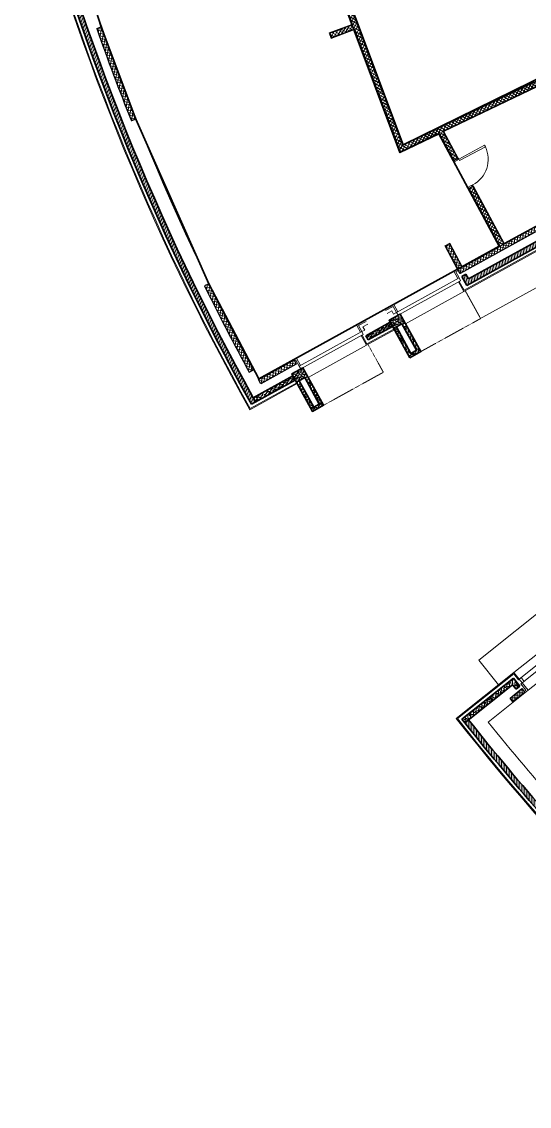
# Model space of a CAD drawing. Header units: inches. Extents: x 342932 to 557958, y 80625 to 242727.
# Drawn here: x 345316 to 361303, y 110578 to 144757 of the extents above; entities that cross this region are included whole.
import ezdxf

# ---------------------------------------------------------------- set-up
doc = ezdxf.new("R2010")
doc.units = ezdxf.units.IN
doc.header["$MEASUREMENT"] = 0
doc.linetypes.add('First Floor$0$HIDDEN', pattern=[0.375, 0.25, -0.125])
for name, color, linetype, lineweight in [('First Floor$0$A-G2-G-Building-Elements-Below', 251, 'Continuous', 13), ('First Floor$0$A-G2-G-Building-Elements-Hidden', 251, 'First Floor$0$HIDDEN', 15), ('First Floor$0$A-G250-G-Walls-Low-Level', 251, 'Continuous', 15), ('First Floor$0$A-G250-G-Walls-Precast-Concrete', 251, 'Continuous', 35), ('First Floor$0$A-G250-M-Walls-Blockwork', 7, 'Continuous', 25), ('First Floor$0$A-G252-H-Internal-Walls', 251, 'Continuous', 9), ('First Floor$0$A-G262-H-Precast-Panel', 251, 'Continuous', 5), ('First Floor$0$A-G312-M-Wall-Cladding-Panel', 7, 'Continuous', 9), ('First Floor$0$A-G312-M-Wall-Finish-Plaster', 7, 'Continuous', 15), ('First Floor$0$A-G321-M-Window', 251, 'Continuous', 9), ('First Floor$0$A-G322-M-Door', 251, 'Continuous', 15)]:
    doc.layers.add(name, color=color, linetype=linetype, lineweight=lineweight)
pattern_1 = [(150, (361382.11, 239676.52), (-39.6875, -68.740766), []), (240, (361382.11, 239676.52), (68.740766, -39.6875), [])]
pattern_2 = [(50, (361382.11, 239676.52), (182.18467, -15.93909), [19.05, -209.55]), (355, (361382.11, 239676.52), (-35.24283, 191.05664), [15.24, -167.64]), (100.451, (361397.3, 239675.2), (146.9425, 175.1167), [16.19, -178.09]), (46.1842, (361382.11, 239727.32), (271.07904, -42.04233), [28.575, -314.325]), (96.6356, (361404.7, 239723.82), (237.40423, 247.42556), [24.285, -267.135]), (351.184, (361382.1, 239727.32), (237.4046, 247.4251), [22.86, -251.46]), (21, (361407.51, 239714.62), (151.61488, -102.26552), [19.05, -209.55]), (326, (361407.51, 239714.62), (61.80203, 184.18797), [15.24, -167.64]), (71.4514, (361420.15, 239706.1), (213.4165, 81.92286), [16.19, -178.09]), (37.5, (361382.114, 239676.52), (3.088603, 84.55504), [0, -165.608, 0, -170.18, 0, -168.275]), (7.5, (361382.11, 239676.52), (66.81966, 100.180575), [0, -97.028, 0, -161.798, 0, -64.135]), (327.5, (361325.47, 239676.52), (135.590595, -5.728744), [0, -63.5, 0, -198.12, 0, -262.89]), (317.5, (361300.07, 239676.52), (148.12918, 25.42649), [0, -82.55, 0, -131.572, 0, -186.69])]
pattern_3 = [(60, (361382.11, 239676.52), (-68.740766, 39.6875), [])]
pattern_4 = [(170, (361382.11, 239676.52), (-13.783324, -78.169115), []), (260, (361382.11, 239676.52), (78.169115, -13.783324), [])]
pattern_5 = [(90, (361382.11, 239676.52), (-79.375, 7e-15), [])]
pattern_6 = [(78.9286, (355506.83, 136568.6), (167.1623, 74.176), [19.05, -209.55]), (23.9286, (355506.83, 136568.6), (-123.263, 150.1695), [15.24, -167.64]), (129.3796, (355520.76, 136574.78), (43.9, 224.345), [16.19, -178.09]), (75.113, (355482.26, 136613.06), (257.591, 94.33), [28.575, -314.325]), (125.564, (355503.73, 136620.92), (88.097, 331.39), [24.285, -267.135]), (20.1126, (355482.26, 136613.06), (88.098, 331.39), [22.86, -251.46]), (49.9286, (355510.63, 136614.23), (182.1647, -16.166), [19.05, -209.55]), (354.9286, (355510.63, 136614.23), (-35.005, 191.1004), [15.24, -167.64]), (100.38, (355525.82, 136612.89), (147.1593, 174.9345), [16.19, -178.09]), (66.4286, (355506.834, 136568.6), (-38.1977, 75.4985), [0, -165.608, 0, -170.18, 0, -168.275]), (36.4286, (355506.83, 136568.6), (10.0228, 120.0023), [0, -97.028, 0, -161.798, 0, -64.135]), (356.4286, (355457.26, 136541.204), (121.4431, 60.5739), [0, -63.5, 0, -198.12, 0, -262.89]), (346.4286, (355435.03, 136528.92), (117.3468, 93.9068), [0, -82.55, 0, -131.572, 0, -186.69])]
pattern_7 = [(58.9286, (355506.83, 136568.6), (-67.9867, 40.9659), [])]

# ---------------------------------------------------------------- blocks, each defined once
blk = doc.blocks.new('First Floor$0$A$C78E5332B')
at = {"layer": 'First Floor$0$A-G322-M-Door'}
for p, q in [((176, 52), (988, 490)), ((200, 8), (1012, 446)), ((1012, 446), (988, 490)), ((176, 52), (200, 8))]:
    blk.add_line(p, q, dxfattribs=at)
for points in [[(138, 18), (132, 28), (176, 52), (158, 85), (0, 0), (24, -44)], [(565, -775), (451, -836), (475, -880), (633, -795), (615, -761), (571, -785)]]:
    blk.add_lwpolyline(points, close=True, dxfattribs=at)
blk.add_arc((177, 52), 924, 298.3217, 25.2448, dxfattribs=at)

msp = doc.modelspace()

# ---------------------------------------------------------------- hatches: boundary and pattern name
at = {"layer": 'First Floor$0$A-G252-H-Internal-Walls'}
h = msp.add_hatch(dxfattribs=at)
h.set_pattern_fill('ANSI37', color=256, scale=25, angle=105, style=0)
h.set_pattern_definition(pattern_1)
h.paths.add_polyline_path([(354107.5, 149433.6), (354785.3, 150311), (354702.6, 150630.3), (354557.4, 150592.8), (354621.7, 150344.5), (353672.8, 149116.3), (353314.5, 148967.8), (353371.2, 148813.7), (354071, 149103.5), (355111.2, 146327.9), (354400.9, 146061.7), (354454.2, 145917.1), (355165.3, 146183.6), (355736.3, 144659.8), (355020.9, 144391.7), (355072.8, 144251), (355788.9, 144519.4), (357237.3, 140654.4), (358458.6, 141240.7), (358922.4, 140380.1), (359054.4, 140451.3), (358593.9, 141305.7), (362751.7, 143301.7), (362684.1, 143435.7), (357320.2, 140860.6)])
h = msp.add_hatch(dxfattribs=at)
h.set_pattern_fill('ANSI37', color=256, scale=25, angle=125, style=0)
h.set_pattern_definition(pattern_4)
h.paths.add_polyline_path([(348769.7, 141629.4), (348909.1, 141685, -0.0104454), (347821, 144589.8), (347679.5, 144540.1, 0.0104454)])
h = msp.add_hatch(dxfattribs=at)
h.set_pattern_fill('ANSI37', color=256, scale=25, angle=125, style=0)
h.set_pattern_definition([(170, (361382.99, 239677.005), (-13.783324, -78.169115), []), (260, (361382.99, 239677.005), (78.169115, -13.783324), [])])
h.paths.add_polyline_path([(364424.8, 139745.5), (364352.2, 139876.7), (359056.8, 136950.1), (359129.4, 136818.8)])
h = msp.add_hatch(dxfattribs=at)
h.set_pattern_fill('ANSI37', color=256, scale=25, angle=105, style=0)
h.set_pattern_definition(pattern_1)
h.paths.add_polyline_path([(359528.9, 139571), (359396.8, 139499.8), (360377.6, 137680), (360508.8, 137752.6)])
h = msp.add_hatch(dxfattribs=at)
h.set_pattern_fill('ANSI37', color=256, scale=25, angle=125, style=0)
h.set_pattern_definition(pattern_4)
h.paths.add_polyline_path([(358789.8, 137757), (358658.5, 137684.5), (359056.7, 136950), (359188, 137022.6)])
h = msp.add_hatch(dxfattribs=at)
h.set_pattern_fill('ANSI37', color=256, scale=25, angle=125, style=0)
h.set_pattern_definition(pattern_4)
h.paths.add_polyline_path([(352480, 133709.2), (352611.9, 133780.7, -0.0102885), (351211, 136495.9), (351076.3, 136429.9, 0.0102885)])
h = msp.add_hatch(dxfattribs=at)
h.set_pattern_fill('ANSI37', color=256, scale=25, angle=125, style=0)
h.set_pattern_definition([(170, (361370.896, 239698.886), (-13.783324, -78.169115), []), (260, (361370.896, 239698.886), (78.169115, -13.783324), [])])
h.paths.add_polyline_path([(353965.2, 133965.1), (353892.7, 134096.4), (352777, 133479.8), (352849.2, 133348.3)])
h = msp.add_hatch(dxfattribs=at)
h.set_pattern_fill('ANSI37', color=256, scale=25, angle=45, style=0)
h.set_pattern_definition([(90, (361398.31, 239656.21), (-79.375, 7e-15), []), (180, (361398.31, 239656.21), (-7e-15, -79.375), [])])
h.paths.add_polyline_path([(361066.9, 123738.6), (360695.5, 123442.5), (360789, 123325.2), (361160.4, 123621.4)])
at = {"layer": 'First Floor$0$A-G262-H-Precast-Panel'}
h = msp.add_hatch(dxfattribs=at)
h.set_pattern_fill('AR-CONC', color=256, style=0)
h.set_pattern_definition(pattern_2)
h.paths.add_polyline_path([(345651.2, 150227.8), (345820.6, 150271.9), (345782.5, 150417.6), (345468, 150335.7, 0.0321023), (348475.6, 141220.8), (348614.8, 141276.9, -0.0315978)])
h = msp.add_hatch(dxfattribs=at)
h.set_pattern_fill('ANSI31', color=256, scale=25, angle=15, style=0)
h.set_pattern_definition(pattern_3)
h.paths.add_polyline_path([(345651.2, 150227.8), (345820.6, 150271.9), (345782.5, 150417.6), (345468, 150335.7, 0.0321023), (348475.6, 141220.8), (348614.8, 141276.9, -0.0315978)])
h = msp.add_hatch(dxfattribs=at)
h.set_pattern_fill('AR-CONC', color=256, style=0)
h.set_pattern_definition(pattern_2)
h.paths.add_polyline_path([(348614.8, 141276.9), (348475.6, 141220.8, 0.0315956), (352551.4, 132698.1), (352682.2, 132770.4), (352609.7, 132901.7, -0.0310951)])
h = msp.add_hatch(dxfattribs=at)
h.set_pattern_fill('ANSI31', color=256, scale=25, angle=15, style=0)
h.set_pattern_definition(pattern_3)
h.paths.add_polyline_path([(348614.8, 141276.9), (348475.6, 141220.8, 0.0315956), (352551.4, 132698.1), (352682.2, 132770.4), (352609.7, 132901.7, -0.0310951)])
h = msp.add_hatch(dxfattribs=at)
h.set_pattern_fill('AR-CONC', color=256, style=0)
h.set_pattern_definition(pattern_2)
h.paths.add_polyline_path([(366248.8, 140268.4), (366175.7, 140399.4), (359392.5, 136650.4), (359307.8, 136803.6), (359176.5, 136731), (359333.7, 136446.6)])
h = msp.add_hatch(dxfattribs=at)
h.set_pattern_fill('ANSI31', color=256, scale=25, angle=30, style=0)
h.set_pattern_definition([(75, (361382.11, 239676.52), (-76.67036, 20.54376), [])])
h.paths.add_polyline_path([(366248.8, 140268.4), (366175.7, 140399.4), (359392.5, 136650.4), (359307.8, 136803.6), (359176.5, 136731), (359333.7, 136446.6)])
h = msp.add_hatch(dxfattribs=at)
h.set_pattern_fill('AR-CONC', color=256, style=0)
h.set_pattern_definition(pattern_2)
h.paths.add_polyline_path([(357117.5, 135136), (357292.5, 135232.8), (357752.1, 134401.3), (357577, 134304.6)], flags=16)
h.paths.add_polyline_path([(357537.9, 134168.7), (356884.8, 135350.2), (357234.9, 135543.7), (357888, 134362.2)])
h = msp.add_hatch(dxfattribs=at)
h.set_pattern_fill('ANSI31', color=256, scale=25, angle=45, style=0)
h.set_pattern_definition(pattern_5)
h.paths.add_polyline_path([(357117.5, 135136), (357292.5, 135232.8), (357752.1, 134401.3), (357577, 134304.6)], flags=16)
h.paths.add_polyline_path([(357537.9, 134168.7), (356884.8, 135350.2), (357234.9, 135543.7), (357888, 134362.2)])
h = msp.add_hatch(dxfattribs=at)
h.set_pattern_fill('AR-CONC', color=256, style=0)
h.set_pattern_definition(pattern_6)
h.paths.add_polyline_path([(356920, 135283.9), (356154.1, 134860.7), (356226.7, 134729.4), (356992.5, 135152.6)])
h = msp.add_hatch(dxfattribs=at)
h.set_pattern_fill('ANSI31', color=256, scale=25, angle=345, style=0)
h.set_pattern_definition(pattern_7)
h.paths.add_polyline_path([(356920, 135283.9), (356154.1, 134860.7), (356226.7, 134729.4), (356992.5, 135152.6)])
h = msp.add_hatch(dxfattribs=at)
h.set_pattern_fill('AR-CONC', color=256, style=0)
h.set_pattern_definition(pattern_2)
h.paths.add_polyline_path([(354054.2, 133443), (354513.8, 132611.5), (354688.8, 132708.3), (354229.3, 133539.7)], flags=16)
h.paths.add_polyline_path([(354171.7, 133850.7), (353821.6, 133657.2), (354474.6, 132475.6), (354824.7, 132669.1)])
h = msp.add_hatch(dxfattribs=at)
h.set_pattern_fill('ANSI31', color=256, scale=25, angle=15, style=0)
h.set_pattern_definition(pattern_3)
h.paths.add_polyline_path([(354054.2, 133443), (354513.8, 132611.5), (354688.8, 132708.3), (354229.3, 133539.7)], flags=16)
h.paths.add_polyline_path([(354171.7, 133850.7), (353821.6, 133657.2), (354474.6, 132475.6), (354824.7, 132669.1)])
h = msp.add_hatch(dxfattribs=at)
h.set_pattern_fill('AR-CONC', color=256, style=0)
h.set_pattern_definition(pattern_6)
h.paths.add_polyline_path([(353856.7, 133590.9), (352762.8, 132986.4, 0.0005034), (352835.8, 132855.3), (353929.2, 133459.6)])
h.paths.add_polyline_path([(352762.8, 132986.4), (352609.7, 132901.7), (352682.2, 132770.4), (352835.8, 132855.3, -0.0005034)])
h = msp.add_hatch(dxfattribs=at)
h.set_pattern_fill('ANSI31', color=256, scale=25, angle=345, style=0)
h.set_pattern_definition(pattern_7)
h.paths.add_polyline_path([(353856.7, 133590.9), (352762.8, 132986.4, 0.0005034), (352835.8, 132855.3), (353929.2, 133459.6)])
h.paths.add_polyline_path([(352762.8, 132986.4), (352609.7, 132901.7), (352682.2, 132770.4), (352835.8, 132855.3, -0.0005034)])
h = msp.add_hatch(dxfattribs=at)
h.set_pattern_fill('AR-CONC', color=256, style=0)
h.set_pattern_definition(pattern_2)
h.paths.add_polyline_path([(360777.5, 123860.9), (360886.6, 123724.1), (361003.9, 123817.6), (360801.3, 124071.7), (359179.5, 122778.4), (359272.7, 122660.8), (359389.9, 122754.3)])
h = msp.add_hatch(dxfattribs=at)
h.set_pattern_fill('ANSI31', color=256, scale=25, style=0)
h.set_pattern_definition([(83.5715, (360369.48, 126048.435), (-78.876, 8.8871), [])])
h.paths.add_polyline_path([(360777.5, 123860.9), (360886.6, 123724.1), (361003.9, 123817.6), (360801.3, 124071.7), (359179.5, 122778.4), (359272.7, 122660.8), (359389.9, 122754.3)])
h = msp.add_hatch(dxfattribs=at)
h.set_pattern_fill('ANSI31', color=256, scale=25, angle=45, style=0)
h.set_pattern_definition(pattern_5)
h.paths.add_polyline_path([(359389.9, 122754.3), (359272.7, 122660.8, 0.0261236), (364442.9, 116802.6), (364550, 116907.5, -0.0261248)])
h = msp.add_hatch(dxfattribs=at)
h.set_pattern_fill('AR-CONC', color=256, style=0)
h.set_pattern_definition(pattern_2)
h.paths.add_polyline_path([(359389.9, 122754.3), (359272.7, 122660.8, 0.0261236), (364442.9, 116802.6), (364550, 116907.5, -0.0261248)])

# ---------------------------------------------------------------- linework, layer by layer
at = {"lineweight": 35}
msp.add_lwpolyline([(360080.3, 153984.7), (360409.6, 152837.1), (361347, 149841.5), (362149.5, 147596.5), (362822.3, 145934.6), (363682.1, 143993), (357328.5, 140881.2), (354297.3, 148969.8), (354825.5, 150223.6), (354719.1, 150634.6), (354243.1, 152474)], close=True, dxfattribs=at)
at = {"lineweight": 35, "elevation": 0}
msp.add_lwpolyline([(346071.6, 150359.2), (354068.8, 152428.9), (354607.2, 150348.4), (353672.8, 149116.3), (353314.5, 148967.8), (353367, 148802.3), (354060.3, 149089.4), (357229, 140633.8), (358452.2, 141221), (360357.1, 137686.3), (352782.1, 133499.8), (351211, 136495.9), (348909.1, 141685), (347821, 144589.8), (346488, 148781.8)], close=True, dxfattribs=at)
at = {"layer": 'First Floor$0$A-G2-G-Building-Elements-Below'}
for p, q in [((359725.6, 135377.8), (364802.2, 138183.5)), ((359708.7, 124639.3), (369129.7, 132152.3)), ((359708.7, 124639.3), (360332.1, 123857.4))]:
    msp.add_line(p, q, dxfattribs=at)
at = {"layer": 'First Floor$0$A-G2-G-Building-Elements-Hidden'}
for points in [[(357888, 134362.2), (359769.7, 135402.1), (359286, 136277.4)], [(353990.9, 133350.9), (354474.6, 132475.6), (356706.4, 133709.1), (356222.7, 134584.4)]]:
    msp.add_lwpolyline(points, dxfattribs=at)
at = {"layer": 'First Floor$0$A-G250-G-Walls-Low-Level'}
for p, q in [((357031.8, 135848.5, 0), (358922.3, 136893.3, 0)), ((357403.9, 135237.2), (359241.9, 136253)), ((353968.5, 134155.5, 0), (355859, 135200.3, 0)), ((354340.7, 133544.2), (356178.6, 134560)), ((360821.1, 124247.3), (365082.1, 127645.4)), ((365551.9, 127104.3), (361267.5, 123687.6, 0))]:
    msp.add_line(p, q, dxfattribs=at)
at = {"layer": 'First Floor$0$A-G250-G-Walls-Precast-Concrete'}
for p, q in [((366248.8, 140268.4), (359333.7, 136446.6)), ((359392.5, 136650.4), (366175.7, 140399.4)), ((359176.5, 136731), (359307.8, 136803.6)), ((359333.7, 136446.6), (359176.5, 136731)), ((359307.8, 136803.6), (359392.5, 136650.4)), ((356154.1, 134860.7), (356920, 135283.9)), ((356992.5, 135152.6), (356226.7, 134729.4)), ((356992.5, 135152.6), (356920, 135283.9)), ((356226.7, 134729.4), (356154.1, 134860.7)), ((352552.6, 132698.8), (353930.4, 133460.3)), ((353857.9, 133591.6), (352610.8, 132902.4)), ((353857.9, 133591.6), (353930.4, 133460.3)), ((352609.7, 132901.7), (352682.2, 132770.4)), ((359179.5, 122778.4), (360801.3, 124071.7)), ((360801.3, 124071.7), (361003.9, 123817.6)), ((360777.5, 123860.9), (359272.7, 122660.8)), ((360886.6, 123724.1), (360777.5, 123860.9)), ((361003.9, 123817.6), (360886.6, 123724.1)), ((359272.7, 122660.8), (359179.5, 122778.4)), ((359389.9, 122754.3), (359272.7, 122660.8))]:
    msp.add_line(p, q, dxfattribs=at)
for points in [[(357537.9, 134168.7), (356884.8, 135350.2), (357234.9, 135543.7), (357888, 134362.2)], [(357117.5, 135136), (357292.5, 135232.8), (357752.1, 134401.3), (357577, 134304.6), (357117.5, 135136)], [(354171.7, 133850.7), (353821.6, 133657.2), (354474.6, 132475.6), (354824.7, 132669.1)], [(354054.2, 133443), (354513.8, 132611.5), (354688.8, 132708.3), (354229.3, 133539.7), (354054.2, 133443)]]:
    msp.add_lwpolyline(points, close=True, dxfattribs=at)
for centre, radius, start, end in [((417883.3, 169177.2), 74825, 194.584225, 209.177477), ((417884.1, 169177.6), 74675.9, 194.700617, 209.062846), ((417882.1, 169176.5), 74675, 218.437211, 224.423215), ((417882.1, 169176.5), 74825, 218.437481, 224.423215)]:
    msp.add_arc(centre, radius, start, end, dxfattribs=at)
at = {"layer": 'First Floor$0$A-G250-M-Walls-Blockwork'}
for p, q in [((357320.2, 140860.6, 0), (354107.5, 149433.6, 0)), ((355165.3, 146183.6, 0), (355736.3, 144659.8, 0)), ((347679.5, 144540.1, 0), (347821, 144589.8, 0)), ((355736.3, 144659.8, 0), (355020.9, 144391.7, 0)), ((355020.9, 144391.7, 0), (355072.8, 144251, 0)), ((355072.8, 144251, 0), (355788.9, 144519.4, 0)), ((355788.9, 144519.4, 0), (357237.3, 140654.4, 0)), ((362684.1, 143435.7, 0), (357320.2, 140860.6, 0)), ((358593.9, 141305.7, 0), (362751.7, 143301.7, 0)), ((348909.1, 141685, 0), (348769.7, 141629.4, 0)), ((357237.3, 140654.4, 0), (358458.6, 141240.7, 0)), ((358458.6, 141240.7, 0), (358922.4, 140380.1, 0)), ((359054.4, 140451.3, 0), (358593.9, 141305.7, 0)), ((358922.4, 140380.1, 0), (359054.4, 140451.3, 0)), ((364423.9, 139745), (359129.4, 136818.8)), ((360377.6, 137680, 0), (359396.8, 139499.8, 0)), ((360508.8, 137752.6, 0), (359528.9, 139571, 0)), ((358789.8, 137757, 0), (358658.5, 137684.5, 0)), ((358789.8, 137757, 0), (359188, 137022.6, 0)), ((358658.5, 137684.5, 0), (359059.8, 136944.4, 0)), ((351211, 136495.9, 0), (351076.3, 136429.9, 0)), ((352776.2, 133479.3, 0), (353892.7, 134096.4, 0)), ((353892.7, 134096.4, 0), (353965.2, 133965.1, 0)), ((352480, 133709.2, 0), (352611.9, 133780.7, 0)), ((353965.2, 133965.1, 0), (352848.3, 133347.8, 0)), ((352848.3, 133347.8, 0), (352775.7, 133479.1, 0))]:
    msp.add_line(p, q, dxfattribs=at)
for points in [[(359129.4, 136818.8), (359056.8, 136950.1), (364351.5, 139876.3)], [(360695.5, 123442.5), (361066.9, 123738.6), (361160.4, 123621.4), (360789, 123325.2), (360695.5, 123442.5)]]:
    msp.add_lwpolyline(points, dxfattribs=at)
at = {"layer": 'First Floor$0$A-G250-M-Walls-Blockwork', "elevation": 0}
msp.add_lwpolyline([(359396.8, 139499.8), (359528.9, 139571)], dxfattribs=at)
at = {"layer": 'First Floor$0$A-G250-M-Walls-Blockwork'}
for radius, start, end in [(74248.8, 199.337559, 201.731382), (74398.8, 199.337559, 201.731382), (74398.8, 206.112992, 208.470858), (74248.8, 206.112992, 208.470858)]:
    msp.add_arc((417881, 169176, 0), radius, start, end, dxfattribs=at)
at = {"layer": 'First Floor$0$A-G312-M-Wall-Cladding-Panel'}
for p, q in [((359004.4, 122798.6), (360821.1, 124247.3)), ((360816.3, 124205.2), (359046.4, 122793.7)), ((360816.3, 124205.2), (360963.5, 124020.7, 0)), ((360986.9, 124039.4, 0), (360821.1, 124247.3)), ((360963.5, 124020.7, 0), (360986.9, 124039.4, 0))]:
    msp.add_line(p, q, dxfattribs=at)
at = {"layer": 'First Floor$0$A-G312-M-Wall-Cladding-Panel', "elevation": 0}
msp.add_lwpolyline([(353976.4, 133377.1), (352514.6, 132569.2, -0.064398), (345352.2, 150403.8), (345758.7, 150507.6), (345751.3, 150536.6), (345315.6, 150425.5, 0.0645987), (352503, 132528.5), (353990.9, 133350.9), (353990.9, 133350.9), (353976.4, 133377.1)], format="xyb", dxfattribs=at)
at = {"layer": 'First Floor$0$A-G312-M-Wall-Cladding-Panel'}
msp.add_lwpolyline([(366378.4, 140231.5, -0.0190586), (364323.7, 144237.6), (364063.7, 144122.3), (364051.5, 144149.7), (364338.5, 144277, 0.0193114), (366419.4, 140219.9), (359241.9, 136253), (359072.6, 136559.3), (359098.9, 136573.9), (359253.7, 136293.8), (366378.4, 140231.5)], format="xyb", close=True, dxfattribs=at)
msp.add_lwpolyline([(356035.6, 134880.8), (356190.4, 134600.8), (357039.3, 135070), (357053.9, 135043.7), (356178.6, 134560), (356009.3, 134866.3)], close=True, dxfattribs=at)
for radius, start, end in [(74491.5, 218.207615, 231.496566), (74461.5, 218.230553, 230.812506)]:
    msp.add_arc((417537.9, 168872.5), radius, start, end, dxfattribs=at)
at = {"layer": 'First Floor$0$A-G312-M-Wall-Finish-Plaster'}
for p, q in [((354297.3, 148969.8, 0), (357328.5, 140881.2, 0)), ((355717, 144668.6, 0), (355156.5, 146164.2, 0)), ((355001.7, 144400.6, 0), (355717, 144668.6, 0)), ((355001.7, 144400.6, 0), (355063.9, 144231.6, 0)), ((355063.9, 144231.6, 0), (355780.2, 144500, 0)), ((357229, 140633.8, 0), (355780.2, 144500, 0)), ((357328.5, 140881.2, 0), (362677.4, 143449.1, 0)), ((358614.6, 141298.9, 0), (362758.7, 143288.5, 0)), ((357229, 140633.8, 0), (358452.2, 141221, 0)), ((358909.2, 140373, 0), (358452.2, 141221, 0)), ((359067.6, 140458.4, 0), (358614.6, 141298.9, 0)), ((358829.5, 140863.3), (358842.8, 140870.5)), ((358697.5, 140792.2), (358701.9, 140794.5, 0)), ((360514.7, 137773.4, 0), (365446.7, 140499.2)), ((358922.4, 140380.1, 0), (358909.2, 140373, 0)), ((359054.4, 140451.3, 0), (359067.6, 140458.4, 0)), ((359396.8, 139499.8, 0), (359383.6, 139492.7, 0)), ((360357.1, 137686.3, 0), (359383.6, 139492.7, 0)), ((359528.9, 139571, 0), (359542.1, 139578.1, 0)), ((360514.7, 137773.4, 0), (359542.1, 139578.1, 0)), ((358795.8, 137777.5, 0), (358638.3, 137690.4, 0)), ((358795.8, 137777.5, 0), (359193.8, 137043.4, 0)), ((358638.3, 137690.4, 0), (359036.3, 136956.3, 0)), ((359193.8, 137043.4, 0), (360357.1, 137686.3, 0)), ((358922.3, 136893.3, 0), (359036.3, 136956.3, 0)), ((358922.3, 136893.3, 0), (359050.5, 136661.4, 0)), ((358990.3, 136873.7, 0), (359073.6, 136919.8, 0)), ((358990.3, 136873.7, 0), (359094.3, 136685.6, 0)), ((359089.9, 136683.1), (359094.3, 136685.6, 0)), ((355859, 135200.3, 0), (357031.8, 135848.5, 0)), ((356776.6, 135650.3, 0), (357012.3, 135780.5, 0)), ((357116.3, 135592.4), (357012.3, 135780.5)), ((356973.1, 135644.6, 0), (356823.7, 135562, 0)), ((356973.1, 135644.6, 0), (357028.7, 135544)), ((357028.7, 135544), (357120.6, 135594.8)), ((357120.6, 135594.8), (357116.3, 135592.4)), ((355927, 135180.7, 0), (356163.9, 135311.7, 0)), ((355927, 135180.7, 0), (356031, 134992.5)), ((356118.5, 135040.9), (356026.6, 134990.1)), ((356062.9, 135141.6, 0), (356212.3, 135224.2, 0)), ((356062.9, 135141.6, 0), (356118.5, 135040.9)), ((356031, 134992.5), (356026.6, 134990.1)), ((352782.1, 133499.8, 0), (353968.5, 134155.5, 0)), ((353909.6, 134065.7, 0), (353949, 134087.5, 0)), ((353949, 134087.5, 0), (354053, 133899.3, 0)), ((353968.5, 134155.5, 0), (354096.7, 133923.5, 0)), ((354057.3, 133901.8), (354053, 133899.3, 0)), ((361080.4, 123922.1, 0), (361041.3, 123890.9)), ((361197.2, 123695.5, 0), (361041.3, 123890.9, 0)), ((361080.4, 123922.1, 0), (361078.9, 123920.9, 0)), ((361267.5, 123687.6, 0), (361080.4, 123922.1, 0)), ((361267.5, 123687.6), (360009.1, 122684)), ((361197.2, 123695.5, 0), (361138.6, 123648.7, 0))]:
    msp.add_line(p, q, dxfattribs=at)
for points in [[(357160, 135616.5), (357031.8, 135848.5)], [(355859, 135200.3), (355987.2, 134968.4)]]:
    msp.add_lwpolyline(points, dxfattribs=at)
for centre, radius, start, end in [((417881, 169176, 0), 74233.8, 194.683546, 208.724136), ((417911.7, 169201.7), 74273.8, 218.777606, 224.201012)]:
    msp.add_arc(centre, radius, start, end, dxfattribs=at)
at = {"layer": 'First Floor$0$A-G321-M-Window'}
for points in [[(357120.6, 135594.8), (359089.9, 136683.1), (359138.3, 136595.6), (357169, 135507.3)], [(354057.3, 133901.8), (356026.6, 134990.1), (356075, 134902.6), (354105.7, 133814.2)]]:
    msp.add_lwpolyline(points, close=True, dxfattribs=at)
at = {"layer": 'First Floor$0$A-G321-M-Window', "elevation": 0}
for points in [[(361080.4, 123922.1), (365341.4, 127320.1), (365247.9, 127437.4), (360986.9, 124039.4)], [(361139.1, 123968.9), (361080.4, 123922.1), (360986.9, 124039.4), (361045.5, 124086.2)]]:
    msp.add_lwpolyline(points, close=True, dxfattribs=at)

# ---------------------------------------------------------------- block references
at = {"layer": 'First Floor$0$A-G322-M-Door'}
msp.add_blockref('First Floor$0$A$C78E5332B', (358907.1, 140371.8, 0), dxfattribs=at)

doc.saveas('drawing.dxf')
